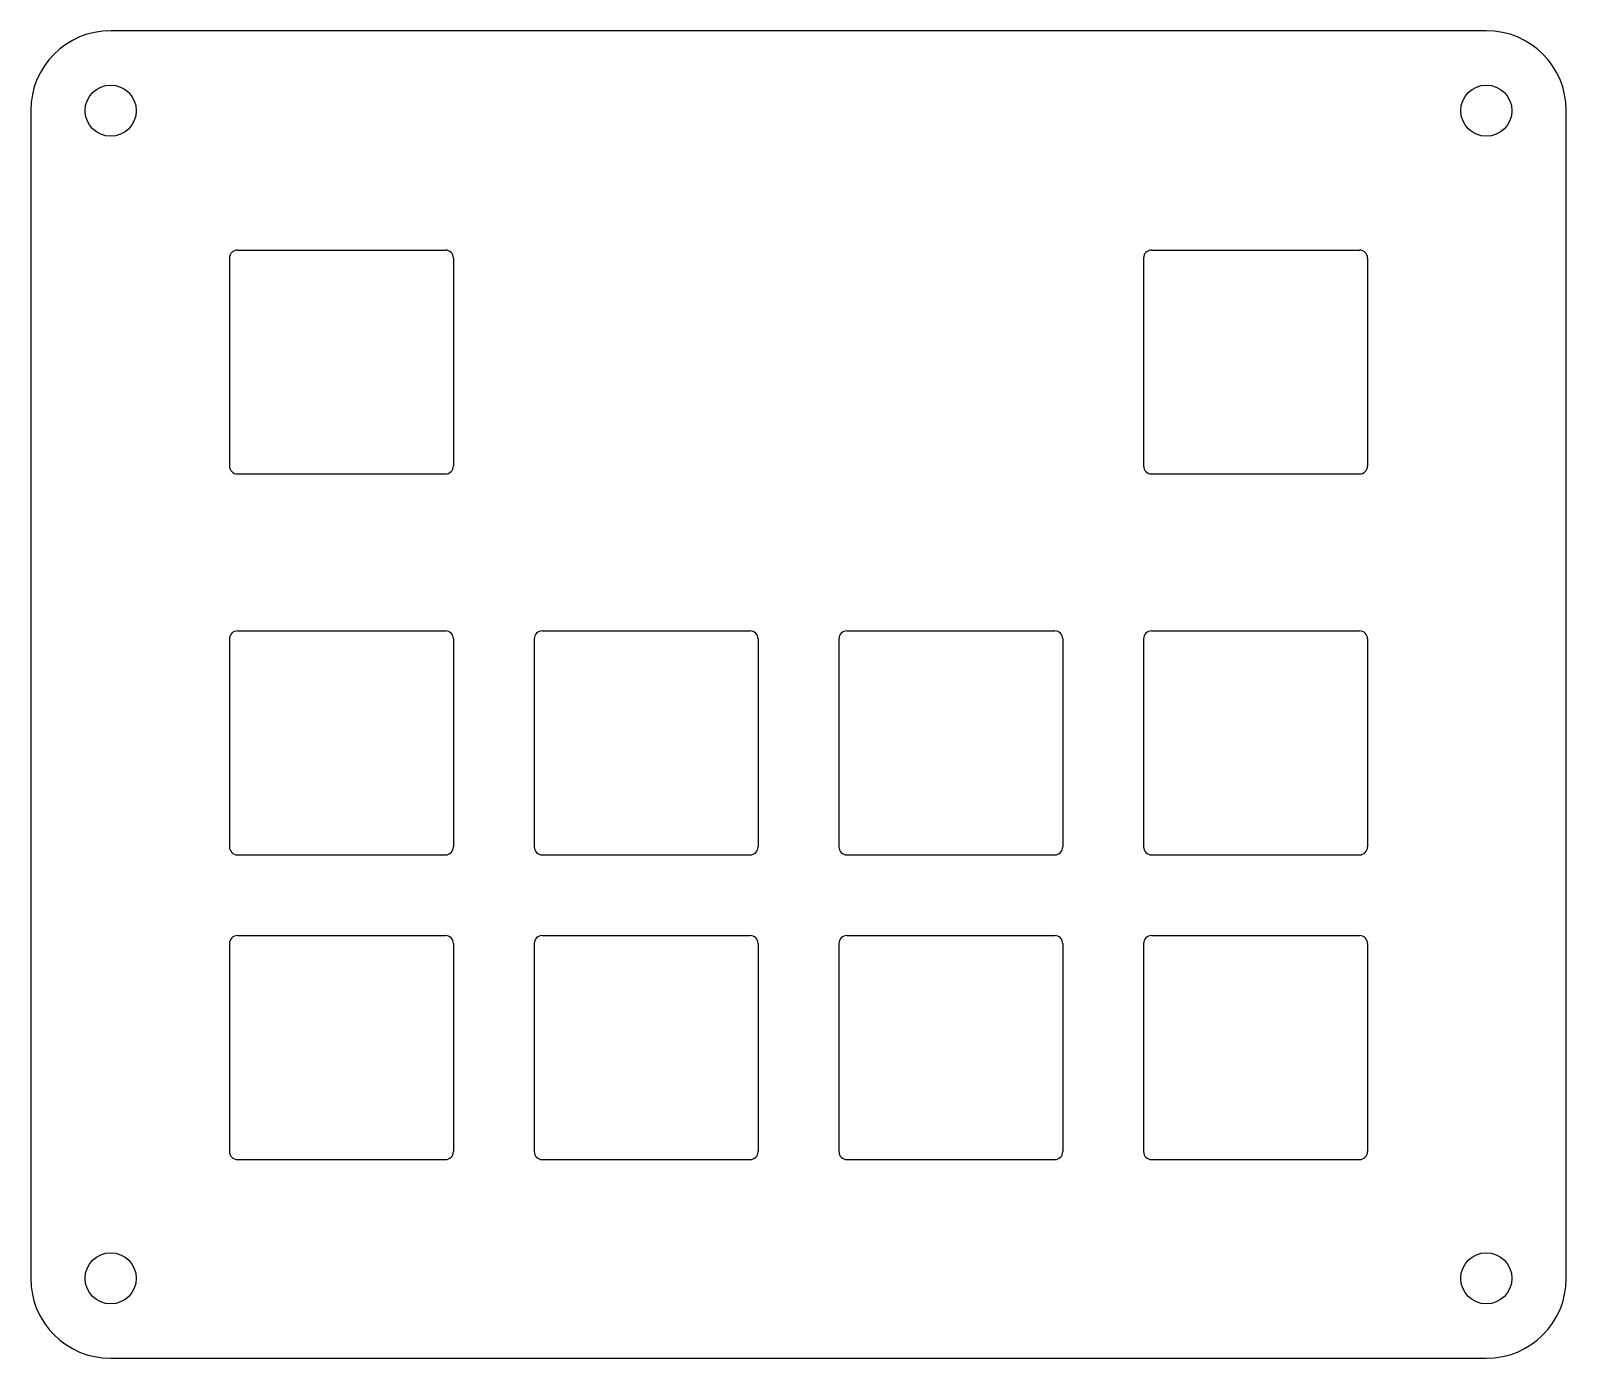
# Model space of a CAD drawing. Header units: millimetres. Extents: x -19.4 to 76.6, y -38.5 to 44.5.
import ezdxf

# ---------------------------------------------------------------- set-up
doc = ezdxf.new("R2010")
doc.units = ezdxf.units.MM
doc.layers.get('0').update_dxf_attribs({"linetype": 'CONTINUOUS'})

msp = doc.modelspace()

# ---------------------------------------------------------------- linework, layer by layer
for p, q in [((71.575, 44.525), (-14.425, 44.525)), ((-19.425, 39.525), (-19.425, -33.4745)), ((76.575, -33.4745), (76.575, 39.525)), ((-6.5, 30.8125), (6.5, 30.8125)), ((50.65, 30.8125), (63.65, 30.8125)), ((-7, 30.3125), (-7, 17.3125)), ((7, 30.3125), (7, 17.3125)), ((50.15, 30.3125), (50.15, 17.3125)), ((64.15, 30.3125), (64.15, 17.3125)), ((-6.5, 16.8125), (6.5, 16.8125)), ((50.65, 16.8125), (63.65, 16.8125)), ((-6.5, 7), (6.5, 7)), ((12.55, 7), (25.55, 7)), ((31.6, 7), (44.6, 7)), ((50.65, 7), (63.65, 7)), ((-7, 6.5), (-7, -6.5)), ((7, 6.5), (7, -6.5)), ((12.05, 6.5), (12.05, -6.5)), ((26.05, 6.5), (26.05, -6.5)), ((31.1, 6.5), (31.1, -6.5)), ((45.1, 6.5), (45.1, -6.5)), ((50.15, 6.5), (50.15, -6.5)), ((64.15, 6.5), (64.15, -6.5)), ((-6.5, -7), (6.5, -7)), ((12.55, -7), (25.55, -7)), ((31.6, -7), (44.6, -7)), ((50.65, -7), (63.65, -7)), ((-6.5, -12.05), (6.5, -12.05)), ((12.55, -12.05), (25.55, -12.05)), ((31.6, -12.05), (44.6, -12.05)), ((50.65, -12.05), (63.65, -12.05)), ((-7, -12.55), (-7, -25.55)), ((7, -12.55), (7, -25.55)), ((12.05, -12.55), (12.05, -25.55)), ((26.05, -12.55), (26.05, -25.55)), ((31.1, -12.55), (31.1, -25.55)), ((45.1, -12.55), (45.1, -25.55)), ((50.15, -12.55), (50.15, -25.55)), ((64.15, -12.55), (64.15, -25.55)), ((-6.5, -26.05), (6.5, -26.05)), ((12.55, -26.05), (25.55, -26.05)), ((31.6, -26.05), (44.6, -26.05)), ((50.65, -26.05), (63.65, -26.05)), ((-14.425, -38.4745), (71.575, -38.4745))]:
    msp.add_line(p, q)
for centre in [(-14.4249, 39.525), (71.575, 39.525), (-14.4249, -33.4745), (71.575, -33.4745)]:
    msp.add_circle(centre, 1.6)
for centre, radius, start, end in [((-14.4249, 39.525), 5, 90, 180), ((71.575, 39.525), 5, 0, 90), ((-6.5, 30.3125), 0.5, 90.0001, 180), ((6.5, 30.3125), 0.5, 0, 90), ((50.65, 30.3125), 0.5, 90.0001, 180), ((63.65, 30.3125), 0.5, 0, 90), ((-6.5, 17.3125), 0.5, 180, 269.9999), ((6.5, 17.3125), 0.5, -90, 0), ((50.65, 17.3125), 0.5, 180, 269.9999), ((63.65, 17.3125), 0.5, -90, 0), ((-6.5, 6.5), 0.5, 90.0001, 180), ((6.5, 6.5), 0.5, 0, 90), ((12.55, 6.5), 0.5, 90.0001, 180), ((25.55, 6.5), 0.5, 0, 90), ((31.6, 6.5), 0.5, 90.0001, 180), ((44.6, 6.5), 0.5, 0, 90), ((50.65, 6.5), 0.5, 90.0001, 180), ((63.65, 6.5), 0.5, 0, 90), ((-6.5, -6.5), 0.5, 180, 269.9999), ((6.5, -6.5), 0.5, -90, 0), ((12.55, -6.5), 0.5, 180, 269.9999), ((25.55, -6.5), 0.5, -90, 0), ((31.6, -6.5), 0.5, 180, 269.9999), ((44.6, -6.5), 0.5, -90, 0), ((50.65, -6.5), 0.5, 180, 269.9999), ((63.65, -6.5), 0.5, -90, 0), ((-6.5, -12.55), 0.5, 90.0001, 180), ((6.5, -12.55), 0.5, 0, 90), ((12.55, -12.55), 0.5, 90.0001, 180), ((25.55, -12.55), 0.5, 0, 90), ((31.6, -12.55), 0.5, 90.0001, 180), ((44.6, -12.55), 0.5, 0, 90), ((50.65, -12.55), 0.5, 90.0001, 180), ((63.65, -12.55), 0.5, 0, 90), ((-6.5, -25.55), 0.5, 180, 269.9999), ((6.5, -25.55), 0.5, -90, 0), ((12.55, -25.55), 0.5, 180, 269.9999), ((25.55, -25.55), 0.5, -90, 0), ((31.6, -25.55), 0.5, 180, 269.9999), ((44.6, -25.55), 0.5, -90, 0), ((50.65, -25.55), 0.5, 180, 269.9999), ((63.65, -25.55), 0.5, -90, 0), ((-14.4249, -33.4745), 5, 180, 270), ((71.575, -33.4745), 5, -90, 0)]:
    msp.add_arc(centre, radius, start, end)

doc.saveas('drawing.dxf')
